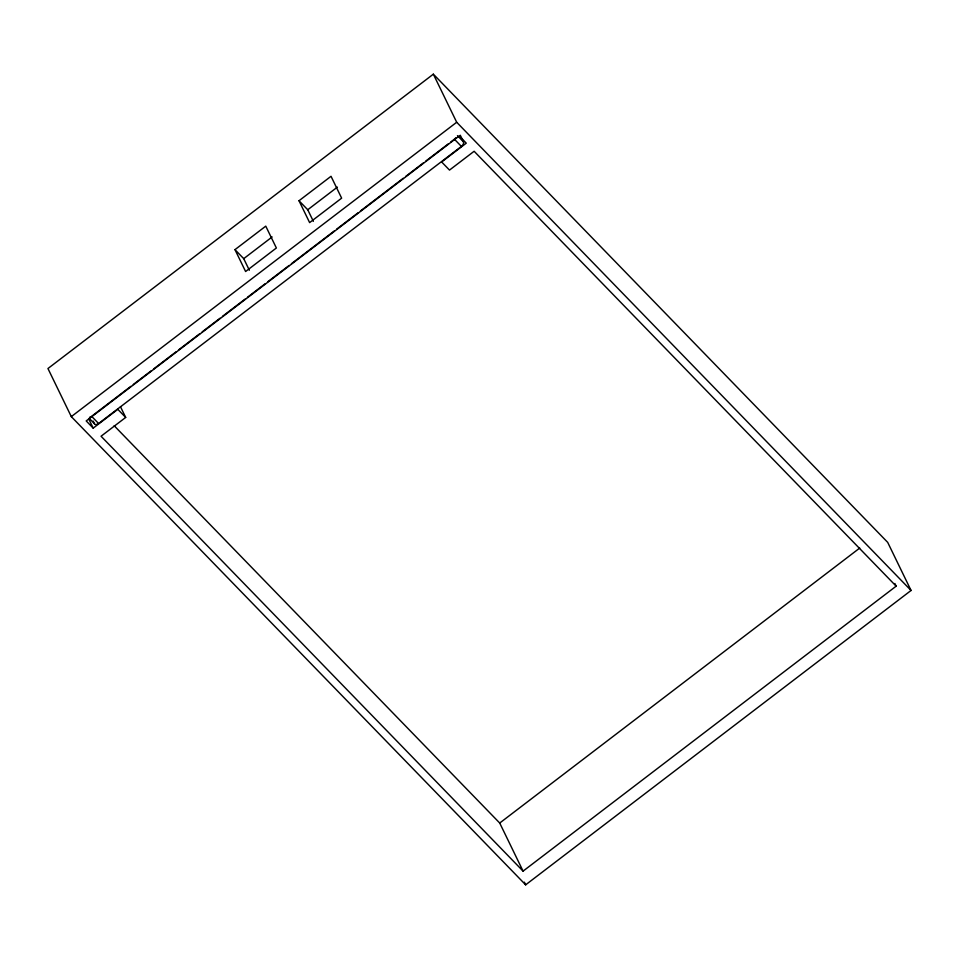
<?xml version="1.0" encoding="UTF-8"?>
<svg xmlns="http://www.w3.org/2000/svg" width="959" height="959" viewBox="0 0 959 959"><rect width="100%" height="100%" fill="white"/><g stroke="black" fill="none" stroke-linecap="round" stroke-linejoin="round"><path stroke-width="1.44" d="M433.348 74.167L47.95 368.532L71.302 416.626L525.652 884.833L911.05 590.468L887.698 542.374L433.348 74.167L456.7 122.261L911.05 590.468M234.979 249.652L265.763 226.144L276.372 247.997L245.6 271.517L234.979 249.652L243.718 258.654L249.34 270.234M299.004 200.743L331.023 176.3L341.632 198.153L309.625 222.608L299.004 200.743L307.743 209.757L313.365 221.325M243.718 258.654L272.128 236.957M307.743 209.757L337.388 187.113M71.302 416.626L456.7 122.261M130.88 386.333L91.62 416.314L98.609 423.518L461.399 146.415A3.98 2.386 -44.1 0 0 463.449 141.812L460.26 135.243M133.253 384.523L151.09 370.893M153.476 369.071L176.072 351.809M178.458 349.999L199.868 333.636M202.241 331.826L220.079 318.196M222.464 316.374L245.06 299.112M247.446 297.302L265.283 283.672M267.669 281.85L289.079 265.499M291.452 263.689L334.271 230.975M336.657 229.165L358.067 212.802M360.44 210.992L403.259 178.278M405.645 176.468L423.482 162.838M425.868 161.016L448.464 143.754M450.838 141.944L454.41 139.211A3.98 2.386 -44.1 0 0 455.825 137.724M896.162 586.165L474.13 151.27L449.507 170.079L441.643 161.975L466.266 143.167L459.277 135.962L86.202 420.929L93.191 428.134L117.813 409.325L125.677 417.429L101.055 436.237L523.075 871.132L896.162 586.165L894.855 583.492M523.075 871.132L499.723 823.038L859.732 548.057M457.455 135.639L463.449 141.812M454.41 139.211L461.399 146.415M114.169 425.724L499.723 823.038M89.415 418.544L94.402 423.686A3.98 2.386 -44.1 0 0 98.609 423.518M524.357 882.16L525.652 884.833M120.486 406.736L125.677 417.429M93.131 421.061L94.402 423.686M88.648 418.783L93.191 428.134M91.201 416.614A3.98 2.386 -44.1 0 1 89.499 417.309"/></g></svg>
